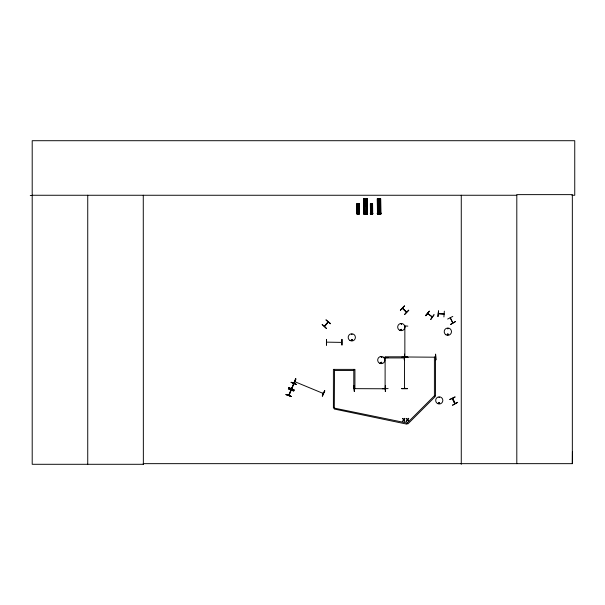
<?xml version="1.0" encoding="UTF-8"?>
<svg xmlns="http://www.w3.org/2000/svg" width="605" height="605" viewBox="0 0 605 605"><rect width="100%" height="100%" fill="white"/><g stroke="black" fill="none" stroke-linecap="round" stroke-linejoin="round"><path stroke-width="0.91" d="M571.922 195.256L574.75 195.256L574.75 140.708L32.201 140.708L32.201 464.292L143.355 464.292L143.279 463.657L572.338 463.657L572.421 451.958M452.351 398.597L454.96 403.664L452.638 398.37M454.71 403.195L455.172 403.535L454.529 403.127M437.846 316.528L438.534 310.781L438.058 316.544M443.911 316.944L444.342 311.174M406.447 312.286L402.612 308.104M402.786 308.724L402.386 308.278L406.651 312.051M385.067 358.168L385.325 357.646M404.821 326.836L404.858 326.224M404.45 357.6L407.853 357.169L401.72 357.184M405.116 356.663L405.093 357.169L404.609 357.01M404.76 388.372L404.73 387.873L404.715 388.433M351.475 334.368L352.095 334.452L351.513 334.3M351.255 339.927C352.375 342.12 352.337 338.036 351.293 340.207M352.171 340.176C351.588 338.687 351.157 341.265 352.125 340.161M380.742 362.629C381.71 364.641 382.005 361.245 380.832 362.516M381.785 362.909L381.732 362.516M400.722 329.77C402.181 328.084 401.591 331.442 400.782 329.906M400.896 329.77C401.932 328.47 401.463 331.185 400.949 329.68M448.169 328.666L447.549 328.749L448.131 328.591M447.503 334.368C448.6 333.113 447.821 335.828 447.549 334.194M439.533 397.485L438.95 397.334L439.57 397.409M438.867 403.119C439.903 401.932 439.442 404.291 438.92 403.202M448.388 334.512C447.428 332.5 447.125 335.904 448.305 334.625M427.569 313.579L432.265 316.929M288.714 395.246L289.152 394.861L288.721 395.375M290.929 390.732L290.899 390.021L288.744 395.322M290.914 390.656L291.103 390.104L288.986 395.352M291.882 388.349L293.849 383.6M385.362 358.168L385.098 357.661L385.128 358.228M404.828 326.345L405.063 326.866L405.085 326.239M404.48 357.6L404.45 358.001M291.451 388.72L291.92 388.176M341.689 342.392L326.76 342.15M406.023 311.787L406.431 312.301M365.813 214.079L365.405 213.474M379.29 214.125L379.07 213.361M286.014 394.626L291.497 396.502L286.029 394.596M288.32 388.97L293.705 391.072M291.065 382.337L296.42 384.515M291.497 388.69L295.883 378.889L293.402 384.122M293.433 384.137L295.611 378.775M295.807 378.859L291.731 388.72M322.972 393.068L323.297 393.484L294.756 381.657M322.344 396.109L324.522 390.747M324.756 390.845L322.306 396.094L324.779 390.853M381.551 357.23L381.12 356.799L381.422 357.321M401.561 324.227L401.062 323.849L401.486 324.272M450.188 317.844L452.721 322.843M452.805 322.866L450.37 317.754M455.134 403.482L452.706 398.453M384.735 388.781L385.067 388.486M324.59 326.36L328.288 322.072L324.386 326.186M293.864 383.517L293.644 383.993M438.345 313.564L444.115 313.957M438.859 402.718C438.572 405.07 440.901 401.902 438.806 402.854M425.625 315.606L429.399 311.212L425.602 315.591M425.829 315.765L429.331 311.167M428.151 313.776L427.644 313.677M435.562 357.207L404.722 356.98M324.371 326.254L328.031 321.875M330.345 323.811L325.982 320.022M328.281 322.057L324.537 326.345M444.017 314.169L438.451 313.798M404.616 314.29L408.632 310.131M404.79 314.456L408.791 310.282M288.94 395.451L291.081 390.18M294.953 381.49L295.421 381.717M447.67 319.047L452.812 316.407M455.505 321.573L450.506 324.492L455.482 321.535M449.772 399.406L454.975 396.88M449.878 399.618L455.073 397.069M427.69 313.42L427.962 313.919M385.135 388.781L353.796 388.652L353.796 369.383M371.727 213.58L371.462 214.004M351.656 339.571L352.049 339.624M381.142 362.274L381.543 362.327M406.431 312.188L402.423 308.263M341.938 339.367L341.954 345.145L341.976 339.367M326.481 345.145L326.458 339.367L326.435 345.145M363.809 198.682L367.152 198.637L367.318 214.291L363.976 214.344L363.809 198.682L364.051 214.344M380.643 198.637L377.301 198.682L377.482 214.344L380.81 214.291L380.628 198.637L380.742 214.291M364.051 200.27L366.94 200.24M377.543 200.27L380.432 200.24M364.059 201.329L366.955 201.299M377.55 201.329L380.447 201.299M364.081 202.917L366.97 202.887M377.573 202.917L380.462 202.887M364.089 204.331L366.978 204.301M377.58 204.331L380.469 204.301M357.026 204.77L358.954 204.755M370.517 204.77L372.446 204.755M357.033 205.481L358.962 205.458M370.525 205.481L372.453 205.458M364.104 205.919L367.001 205.889M377.596 205.919L380.492 205.889M357.048 206.539L358.977 206.517M370.54 206.539L372.468 206.517M357.056 207.485L358.984 207.462M370.547 207.485L372.476 207.462M357.063 208.543L358.992 208.521M370.555 208.543L372.483 208.521M364.187 212.741L367.076 212.703M377.679 212.741L380.568 212.703M357.116 213.089L359.045 213.066M363.711 213.202L367.56 213.157M370.608 213.089L372.536 213.066M356.799 213.474L359.37 213.361M363.711 213.323L367.56 213.278M377.202 213.202L381.052 213.157M370.29 213.391L372.861 213.361M377.202 213.323L381.052 213.278M370.29 213.474L372.861 213.444M378.896 213.474L379.35 213.474L378.949 213.489M370.472 214.155L372.695 214.125M404.541 325.906L407.846 326.125M404.858 326.806L405.093 326.345M435.547 354.22L435.902 359.998L435.623 354.22M404.669 357.01L405.191 357.003M383.162 357.336L385.635 357.321M435.502 357.01L434.935 356.98L435.502 357.207L435.524 395.799L434.405 395.799L407.142 423.054L406.915 424.15L334.293 409.033L334.52 369.383M407.853 357.245L404.73 357.237M407.853 357.464L401.72 357.479M353.955 385.725L354.318 391.511L353.986 385.725M385.355 388.077L385.128 388.607M354.878 388.516L354.356 388.72L354.878 388.712M388.115 388.584L382.337 388.705M401.72 388.531L407.505 388.493M385.135 388.75L384.689 388.743M401.72 388.75L407.505 388.735M385.272 391.511L385.317 385.725M30.25 195.483L32.201 195.476M32.201 195.256L516.806 195.256M435.524 357.245L434.405 357.245L434.405 395.799L435.199 396.593L407.944 423.848L407.142 423.054L333.4 407.929L333.4 369.383L354.923 369.383L354.923 388.652M334.52 370.51L353.796 370.51M323.373 393.295L322.813 393.288M288.857 387.767L294.212 389.945M288.426 388.697L293.78 390.875M286.104 394.399L291.466 396.577M427.803 313.473L432.212 316.922M404.707 357.479L404.715 358.062M402.59 308.126L406.598 312.044M381.558 362.501C379.985 362.395 381.982 363.734 381.581 362.607M404.488 388.357L404.511 357.54M326.118 319.856L330.542 323.584M404.42 306.062L400.404 310.214M454.945 403.595L452.449 398.514L454.899 403.686M385.355 357.767L385.332 358.228M385.098 388.486L385.128 357.706M380.409 198.637L380.583 214.299M380.258 198.637L380.424 214.299L380.197 199.559M380.091 199.559L380.25 214.299M379.88 198.644L380.046 214.299L379.819 198.644M379.645 199.567L379.857 213.384M379.577 214.306L378.7 214.314M378.254 199.597L378.488 214.329M378.117 198.674L378.284 214.336M378.057 198.674L378.254 214.336M377.868 199.597L378.042 214.336M377.739 198.682L377.921 214.336M377.679 198.682L377.853 214.336M377.52 198.682L377.694 214.344M377.369 198.682L377.543 214.344M372.688 214.125L372.582 203.681L370.358 203.711L370.517 214.155L370.525 203.711M372.43 203.681L372.544 214.125M372.279 203.681L372.4 214.132L372.166 203.688M372.037 203.688L372.173 214.132M371.909 203.688L372.067 214.132M371.878 214.132L371.288 214.14M371.031 203.703L371.099 214.155M370.865 203.711L371.016 214.155M370.744 203.711L370.895 214.155M370.615 203.711L370.767 214.155M367.076 198.637L367.25 214.291M366.917 198.637L367.091 214.299M366.766 198.637L366.925 213.376M366.706 198.637L366.864 214.299M366.585 198.644L366.675 213.376M366.388 198.644L366.554 214.299M366.327 198.644L366.524 214.299M366.154 199.567L366.29 213.384M366.085 214.306L365.208 214.314M364.83 199.597L364.981 214.329M364.792 214.336L364.626 198.674L364.739 214.336M364.384 198.674L364.611 214.336M364.414 214.336L364.263 198.682L364.361 214.336M364.059 198.682L364.202 214.344M358.939 203.681L359.052 214.125M358.788 203.681L358.909 214.132M358.674 203.688L358.833 214.132M358.584 203.688L358.659 214.132M358.462 203.688L358.531 214.132M358.387 214.132L357.797 214.14M357.532 203.703L357.608 214.155M357.373 203.711L357.502 214.155M357.252 203.711L357.351 214.155M357.169 203.711L357.275 214.155M357.018 203.711L357.147 214.155M404.858 356.602L404.858 357.184L404.858 326.284M385.529 385.725L385.566 391.503M572.338 463.657L572.338 194.629L516.806 194.629L516.806 463.657M461.267 195.256L461.267 464.292M143.272 195.256L143.355 464.292M87.74 195.256L87.74 464.292M357.608 207.893C358.152 209.527 358.871 206.728 357.608 207.893M364.921 204.951C365.738 207.394 366.812 203.197 364.921 204.951M371.099 207.893C371.644 209.527 372.362 206.728 371.099 207.893M378.412 204.951C379.229 207.394 380.303 203.197 378.412 204.951M288.887 387.692L294.121 390.172L288.887 387.692M404.564 418.388L403.822 419.59L402.627 418.388L403.573 419.915L402.597 421.443L403.792 420.225L405.002 421.443L404.049 419.893L405.002 418.388L404.564 418.388M408.314 418.388L407.573 419.59L406.378 418.388L407.324 419.915L406.348 421.443L407.551 420.225L408.761 421.443L407.8 419.893L408.753 418.388L408.314 418.388M434.035 314.804L430.684 319.523L433.966 314.751M322.2 324.499L326.435 328.454L322.193 324.514M404.367 306.001L400.344 310.161L404.39 306.032M457.652 402.333L452.608 405.168L457.652 402.333M359.09 203.681L356.867 203.711L356.98 214.155L359.204 214.125L359.083 203.681M404.586 354.22L404.306 360.005L404.548 354.22M388.115 357.585L383.162 357.578L388.115 357.615M404.571 356.806L385.302 356.806L385.302 357.926L404.571 357.926L404.571 356.806M296.45 384.44L291.096 382.262L296.435 384.477M437.468 403.52A3.585 3.585 0 0 0 442.845 400.412A3.585 3.585 0 0 0 437.468 397.311A3.585 3.585 0 0 0 437.468 403.52M379.479 363.197A3.607 3.607 0 0 0 384.886 360.073A3.607 3.607 0 0 0 379.479 356.95A3.607 3.607 0 0 0 379.479 363.197M446.021 334.83A3.66 3.66 0 0 0 451.504 331.669A3.66 3.66 0 0 0 446.021 328.5A3.66 3.66 0 0 0 446.021 334.83M399.474 330.201A3.615 3.615 0 0 0 404.896 327.071A3.615 3.615 0 0 0 399.474 323.94A3.615 3.615 0 0 0 399.474 330.201M349.985 340.502A3.615 3.615 0 0 0 355.407 337.371A3.615 3.615 0 0 0 349.985 334.24A3.615 3.615 0 0 0 349.985 340.502"/></g></svg>
